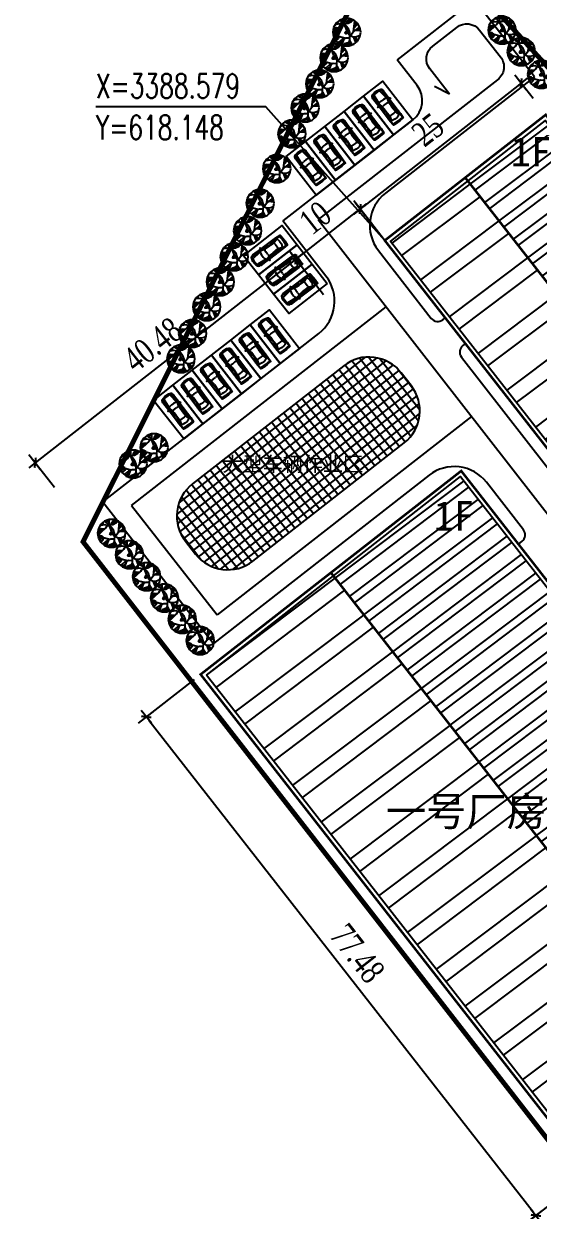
# Model space of a CAD drawing. Extents: x -17471 to 313636, y -71590 to 757901.
# Drawn here: x 89028 to 95326, y 11972 to 26502 of the extents above; entities that cross this region are included whole.
import ezdxf

# ---------------------------------------------------------------- set-up
doc = ezdxf.new("R2010")
doc.units = 0
doc.header["$LTSCALE"] = 1000
doc.header["$MEASUREMENT"] = 0
for name, color, linetype in [('A绿-1', 94, 'Continuous'), ('DIM_COOR', 3, 'Continuous'), ('DMTZ', 3, 'Continuous'), ('JZD', 1, 'Continuous'), ('PUB_TAB', 7, 'Continuous'), ('PUB_TEXT', 7, 'Continuous'), ('PUB_TITLE', 4, 'Continuous'), ('乔木', 93, 'Continuous'), ('平面配景', 7, 'Continuous'), ('建筑-1', 144, 'Continuous')]:
    doc.layers.add(name, color=color, linetype=linetype)
doc.styles.add('_TCH_DIM', font='SIMPLEX', dxfattribs={"bigfont": 'GBCBIG'})
doc.styles.add('坐标标注', font='times.ttf', dxfattribs={"width": 0.75})
doc.styles.add('宋体', font='')
doc.styles.get('宋体').set_extended_font_data('SimSun')
doc.dimstyles.new('FAST', dxfattribs={"dimtxt": 3, "dimasz": 1, "dimexe": 1.25, "dimexo": 1, "dimgap": 1, "dimtad": 1, "dimtoh": 1, "dimdec": 1, "dimdsep": 46, "dimtxsty": '坐标标注', "dimblk": '尺寸起止点', "dimcen": 2.5, "dimadec": 0, "dimazin": 0, "dimtfac": 1, "dimtdec": 1, "dimtmove": 2, "dimatfit": 3, "dimfxl": 0, "dimarcsym": 0})
pattern_1 = [(37.00000000000002, (-618007.0939520979, -3388410.139042308), (-1.719686428656977, 2.28210096996014), []), (37.00000000000002, (-618005.7600223889, -3388410.326513903), (-1.719686428656977, 2.28210096996014), [])]
pattern_2 = [(37.00000000000002, (-618007.0939520979, -3388410.139042308), (-3.439372857313954, 4.564201939920281), []), (37.00000000000002, (-618004.4260926798, -3388410.513985497), (-3.439372857313954, 4.564201939920281), [])]

# ---------------------------------------------------------------- blocks, each defined once
blk = doc.blocks.new('dffgh')
at = {"layer": '平面配景', "color": 251}
for p, q in [((733439.0357518016, 251065.4803117528), (732998.3422870766, 250700.2748414093)), ((733128.9981900459, 250698.9735357795), (733489.6538135385, 251017.9056934925)), ((733235.6948892018, 250693.0281308909), (734092.2610239204, 251213.7230368417)), ((733439.0357518016, 251065.4803117528), (733834.7846744389, 251339.2528148047)), ((733912.8209194725, 251312.6235904152), (733489.6538135385, 251017.9056934925)), ((733993.0342270031, 251445.8686683559), (733907.6494356194, 251394.9159162141)), ((733985.6856806524, 251368.2866918243), (733907.6494356194, 251394.9159162141)), ((734064.1843151209, 251428.2536412819), (733985.6856806524, 251368.2866918243)), ((733985.6856806524, 251368.2866918243), (734165.2449723273, 251246.1326394072)), ((734252.7578040541, 251312.9857457392), (734165.2449723273, 251246.1326394072)), ((734322.1441971798, 251078.1186417408), (734165.2449723273, 251246.1326394072)), ((734516.6781288958, 250823.4675691806), (734322.1441971798, 251078.1186417408)), ((732875.2728315268, 250634.8085838306), (731565.5850880456, 249634.3073744773)), ((732003.040275903, 249703.2182614644), (731756.7611882666, 249780.3512848845)), ((732021.0686704207, 249716.9905752144), (731781.5502307308, 249799.2882162925)), ((731795.7246656432, 249522.2434014329), (732082.0500023332, 249769.5234352427)), ((732123.6538667772, 249715.0626601488), (731812.0383871627, 249462.7375866134)), ((731935.6948058081, 249643.4445710894), (732003.040275903, 249703.2182614644)), ((732003.040275903, 249703.2182614644), (732021.0686704207, 249716.9905752144)), ((732082.0500025104, 249769.5234353779), (732354.7294696072, 249977.8296808584)), ((732396.3333338748, 249923.3689056299), (732123.6538667772, 249715.0626601488)), ((732309.2828915813, 249943.1119731434), (732238.6451500914, 250148.473754514)), ((732327.2847564758, 250216.1876304554), (732301.706755116, 250254.3415502248)), ((732327.2847564758, 250216.1876304554), (732354.7294694309, 249977.8296807236)), ((732768.0934192098, 250322.752271948), (732354.7294694309, 249977.8296807236)), ((732396.3333338748, 249923.3689056299), (732616.6800662366, 250105.9716408012)), ((732820.8395212542, 250291.0780079184), (732616.6800662366, 250105.9716408012)), ((732705.9643944612, 250271.7217781601), (732875.2728315375, 250634.8085838388)), ((732998.3422870766, 250700.2748414093), (732768.0934192098, 250322.752271948)), ((732768.0934192098, 250322.752271948), (732820.8395212542, 250291.0780079184)), ((732819.8170412087, 250769.6887227158), (732871.9384043897, 250680.4384293222)), ((733128.9981900459, 250698.9735357795), (732820.8395212542, 250291.0780079184)), ((732820.8395212542, 250291.0780079184), (732906.8378053356, 250197.968143447)), ((732836.5341386339, 250632.5750174267), (732820.8498569878, 250650.9271515145)), ((732872.7323590217, 250633.4626361692), (732836.5341386339, 250632.5750174267)), ((732882.4549678483, 250688.472279002), (732871.9384043796, 250680.4384293145)), ((732871.9384043897, 250680.4384293222), (732876.1336011725, 250633.6818091478)), ((732875.2728315375, 250634.8085838388), (732871.9384043897, 250680.4384293222)), ((732875.6484230896, 250635.0955070417), (732998.3422870766, 250700.2748414093)), ((732897.5423196631, 250650.0364317264), (732875.6484230896, 250635.0955070417)), ((732882.4549678582, 250688.4722790096), (732877.8365032265, 250694.4605882154)), ((732882.4549678582, 250688.4722790096), (732897.5423196631, 250650.0364317264)), ((733012.8320452524, 250077.9043555917), (732906.8378053356, 250197.968143447)), ((732998.3422870766, 250700.2748414093), (733047.6315783323, 250824.1710316635)), ((732998.3422870766, 250700.2748414093), (733128.9981900459, 250698.9735357795)), ((733012.8320452524, 250077.9043555917), (733207.3659769683, 249823.2532830312)), ((733128.9981900459, 250698.9735357795), (733310.398598894, 250593.0954290582)), ((733295.6187455994, 249689.041589833), (733207.3659769683, 249823.2532830312)), ((733362.8374520235, 249581.5855652461), (733295.6187455994, 249689.041589833)), ((733310.398598894, 250593.0954290582), (733476.6876125584, 250432.2545114703)), ((733362.8374520235, 249581.5855652461), (733837.4115786235, 249771.6379926893)), ((733671.2215442742, 250177.6034389099), (733476.6876125584, 250432.2545114703)), ((733782.9611144798, 249974.4961421153), (733671.2215442742, 250177.6034389099)), ((733837.4115786235, 249771.6379926893), (733782.9611144798, 249974.4961421153)), ((734272.5476569445, 249974.3868517895), (733804.3095646803, 249645.2381705322)), ((733837.4115786235, 249771.6379926893), (733804.3095646803, 249645.2381705322)), ((733936.8065848562, 249660.2128105563), (733804.3095646803, 249645.2381705322)), ((733837.4115786235, 249771.6379926893), (734239.9579897282, 250035.7337838019)), ((734584.9748569645, 250573.9758381011), (733863.0388710499, 249878.5354933956)), ((734239.9579897282, 250035.7337838019), (734635.2935450205, 250366.8840612329)), ((734640.7519520427, 250284.2161439277), (734272.5476569445, 249974.3868517895)), ((734637.807487913, 250627.5333524644), (734516.6781288958, 250823.4675691806)), ((734637.807487913, 250627.5333524644), (734725.32031964, 250694.3864587965)), ((734637.807487913, 250627.5333524644), (734708.1583062, 250422.5471626417)), ((734640.7519520427, 250284.2161439277), (734713.6167132233, 250339.8792453373)), ((734708.1583062, 250422.5471626417), (734786.6569406687, 250482.5141120992)), ((734708.1583062, 250422.5471626417), (734713.6167132233, 250339.8792453373)), ((734713.6167132233, 250339.8792453373), (734784.9422676365, 250409.2359835714)), ((730874.4966314917, 249106.3686806979), (730792.6176730532, 249043.8194224138)), ((730925.49028478, 249059.0809856398), (730825.2073402695, 248982.4724904015)), ((730874.4966315683, 249106.3686806211), (730916.1004960448, 249051.9079054848)), ((730911.7179710221, 249077.1093801919), (730881.382788388, 249097.354483435)), ((731368.0248667554, 249440.5624016033), (730911.7179710221, 249077.1093801919)), ((730925.4902847911, 249059.0809856483), (730911.7179710221, 249077.1093801919)), ((731175.8137621274, 248674.5629689845), (730916.1004960109, 249051.9079055266)), ((730925.4902847911, 249059.0809856483), (731184.8279593572, 248681.4491259048)), ((731045.9571290227, 248863.2354373212), (731054.9713262813, 248870.1215941961)), ((731084.9206063985, 248605.1275538689), (731175.8137620976, 248674.5629690293)), ((731175.8137620976, 248674.5629690293), (731370.3476938136, 248419.9118964688)), ((731379.3618910732, 248426.7980533445), (731184.8279593572, 248681.4491259048)), ((731812.0383871627, 249462.7375866134), (731341.809009698, 249305.1483821752)), ((731341.809009698, 249305.1483821752), (731368.0248667554, 249440.5624016033)), ((731341.809009698, 249305.1483821752), (731364.458765521, 249106.5463135843)), ((731475.9114125245, 248903.8146083384), (731364.458765521, 249106.5463135843)), ((731565.585088057, 249634.3073744858), (731368.0248667554, 249440.5624016033)), ((731795.7246656432, 249522.2434014329), (731368.0248667554, 249440.5624016033)), ((731666.4046722718, 248069.7359957554), (731370.3298189564, 248419.8967824384)), ((731527.5338418675, 248251.5223072536), (731379.3618910732, 248426.7980533445)), ((731474.2785650144, 249622.2497337057), (731565.585088057, 249634.3073744858)), ((731670.4453442404, 248649.1635357779), (731475.9114125245, 248903.8146083384)), ((731565.585088057, 249634.3073744858), (731916.5605547458, 249626.4483519652)), ((731837.0212811067, 248487.9470266416), (731670.4453442404, 248649.1635357779)), ((731689.5667747505, 248058.8806814149), (732159.9329073888, 248403.9297168188)), ((731795.7246656432, 249522.2434014329), (731812.0383871627, 249462.7375866134)), ((731851.8011344331, 249392.0008658236), (731812.0383871627, 249462.7375866134)), ((731837.0212811067, 248487.9470266416), (732022.6777707367, 248413.8696281717)), ((731939.7669798315, 249258.1647642178), (731851.8011344331, 249392.0008658236)), ((732134.3009115478, 249003.5136916578), (731939.7669798315, 249258.1647642178)), ((732298.3732164854, 248826.1099051702), (732022.6777707367, 248413.8696281717)), ((732159.9329073888, 248403.9297168188), (732022.6777707367, 248413.8696281717)), ((732240.5820746974, 248883.07431221), (732134.3009115478, 249003.5136916578)), ((732351.4949101168, 248794.7225643026), (732159.9329073888, 248403.9297168188)), ((732159.9329073888, 248403.9297168188), (732399.0969931993, 248543.2139145223)), ((732298.3732164854, 248826.1099051702), (732240.5820746974, 248883.07431221)), ((732298.3732164854, 248826.1099051702), (732623.7610098368, 249060.406584205)), ((732351.4949101168, 248794.7225643026), (732298.3732164854, 248826.1099051702)), ((732351.4949101168, 248794.7225643026), (732665.3648743132, 249005.9458090686)), ((732363.4535715387, 248458.2915125987), (732399.0969931993, 248543.2139145223)), ((733708.7847368573, 249543.7151240109), (732399.0969933759, 248543.2139146573)), ((732484.4702421349, 248883.8151843405), (732399.0969931993, 248543.2139145223)), ((732498.9409759789, 248893.6801597582), (732580.6166838338, 248947.1524663215)), ((732598.6450783517, 248960.9247800716), (732580.6166838338, 248947.1524663215)), ((732580.6166838338, 248947.1524663215), (732590.2730934091, 248689.2578249212)), ((732598.6450783517, 248960.9247800716), (732615.0621358734, 248708.1947563291)), ((732896.4404769343, 249268.7128296859), (732623.7610098368, 249060.406584205)), ((732665.3648743024, 249005.9458090604), (732938.0443413993, 249214.2520545409)), ((732892.5977635614, 249179.5343469696), (733072.1570552338, 249057.3802945506)), ((733130.5595230657, 249433.2871703141), (732896.4404769343, 249268.7128296859)), ((733172.4503107427, 249378.4508036283), (732938.0443414109, 249214.2520545496)), ((732938.0443414109, 249214.2520545496), (733160.7966616185, 249125.0941704923)), ((733362.8374520235, 249581.5855652461), (733130.5595230657, 249433.2871703141)), ((733160.7966616185, 249125.0941704923), (733190.8817616401, 249090.3833291176)), ((733379.5267650974, 249522.3666736312), (733172.4503107427, 249378.4508036283)), ((733313.9546619393, 249475.8432784366), (733708.7847366802, 249543.7151238755)), ((733379.5267650974, 249522.3666736312), (733313.9546619393, 249475.8432784366)), ((733379.5267650974, 249522.3666736312), (733362.8374520235, 249581.5855652461)), ((733379.5267650974, 249522.3666736312), (733804.3095646803, 249645.2381705322)), ((733707.1937021178, 249541.9049163098), (733696.4429784468, 249506.92713466)), ((733696.4429784468, 249506.92713466), (733710.0248635095, 249486.9689304056)), ((733707.9239670776, 249544.8418985237), (733751.9318684225, 249528.4991378821)), ((733708.7847366802, 249543.7151238755), (733751.9318684225, 249528.4991378821)), ((733804.3095646803, 249645.2381705322), (733709.1603282322, 249544.0020470782)), ((733709.1603282322, 249544.0020470782), (733729.3326855685, 249561.1965211025)), ((733762.4484318909, 249536.5329875695), (733729.3326855685, 249561.1965211025)), ((733751.9318684121, 249528.499137874), (733762.4484318804, 249536.5329875614)), ((733824.3351754051, 249454.7426975011), (733751.9318684225, 249528.4991378821)), ((733762.4484318909, 249536.5329875695), (733767.0115097505, 249530.5023671081)), ((731518.5196446085, 248244.6361503784), (731527.5338418675, 248251.5223072536)), ((731675.794460981, 248076.909075958), (731527.5338418675, 248251.5223072536)), ((731675.7944609697, 248076.9090759493), (731575.5115164592, 248000.3005807109)), ((731708.008536823, 248015.2752208787), (731626.1295783836, 247952.725962594)), ((731666.4046722669, 248069.7359957517), (731708.008536711, 248015.275220658)), ((731675.794460981, 248076.909075958), (731689.5667747505, 248058.8806814149)), ((731701.1223797608, 248024.2894180147), (731689.5667747505, 248058.8806814149))]:
    blk.add_line(p, q, dxfattribs=at)
blk.add_lwpolyline([(731279.7414613311, 248350.1008897384), (731084.9206063969, 248605.1275538714), (730825.2073402873, 248982.4724903987), (730792.6176730661, 249043.8194224241), (731219.6274924362, 249427.7158019761), (732820.8498569878, 250650.9271515145), (732786.0984093371, 250691.5897232167), (732756.6121343956, 250776.1246716112), (732819.8170412087, 250769.6887227158), (732877.8365032265, 250694.4605882154), (733738.720034886, 251352.1097254428), (733993.0342270179, 251445.8686683613), (734064.1843151618, 251428.2536412516), (734252.7578040638, 251312.9857457346), (734428.0610149673, 251159.0309850415), (734622.5949467127, 250904.3799124426), (734725.3203196351, 250694.3864588066), (734786.6569406816, 250482.5141120726), (734784.9400047902, 250409.1392786986), (734627.8950413995, 250188.1515043275), (733767.0115097505, 249530.5023671081), (733824.3351754051, 249454.7426975011), (733813.9241379655, 249392.0698007473), (733740.1180597991, 249442.7478112135), (733710.0248635095, 249486.9689304056), (732108.8024989604, 248263.7575808689), (731626.1295782041, 247952.7259624572), (731575.5115164947, 248000.3005806905)], close=True, dxfattribs=at)
blk = doc.blocks.new('吊瓜')
at = {"layer": 'A绿-1', "color": 124, "linetype": 'Continuous'}
for p, q in [((-627.2951308949414, 1034.979047229041), (-931.5152440293605, 779.708082606543)), ((-254.1139243825019, 1170.805884577974), (-627.2951308949414, 1034.979047229041)), ((-585.4970860703761, 1047.472703864325), (-503.069172118514, 938.0260639450426)), ((-457.2539867146552, 1003.29091637348), (-490.4236103280127, 1080.008593871338)), ((-449.6947712644032, 908.8043505928363), (-457.2539867146552, 1003.29091637348)), ((-439.967987607306, 1086.881999232515), (-456.4434305890027, 1104.588136126746)), ((-401.613319228476, 1019.956750704987), (-439.967987607306, 1086.881999232515)), ((-388.4615030034474, 943.9495189926456), (-401.613319228476, 1019.956750704987)), ((-266.1781295998517, 1169.802060630071), (-257.2251802666724, 670.6284641525635)), ((143.0172160880029, 1170.805873992191), (-254.1139243825019, 1170.805884577974)), ((-96.3956367715291, 737.600082709534), (372.4597830549901, 1096.34761526798)), ((71.56567533178895, 1033.601135661353), (-48.9163528187928, 862.1948649666156)), ((243.4061447398126, 1153.46306383823), (71.56567533178895, 1033.601135661353)), ((290.8836758868274, 1137.124067332494), (81.07388198537228, 890.0546441337938)), ((516.198415447885, 1034.979016616089), (143.0172160880029, 1170.805873992191)), ((338.2230952994287, 927.5679842254976), (474.4003174082463, 1063.811700370061)), ((820.4185149923869, 779.7080356857623), (516.198415447885, 1034.979016616089)), ((-1130.080829642611, 435.7824350616793), (-1199.041948340731, 44.68461249087704)), ((-1199.041948340731, 44.68461249087704), (-1130.080871556609, -346.4132175185805)), ((-1197.021894763297, 36.44401381228818), (-1044.515384457904, 76.16441567157017)), ((-1111.057469771666, 261.9525969765018), (-1176.657467578261, 232.2278159401249)), ((-1176.657467578261, 126.2374556801151), (-1056.419139359801, 187.1462312958101)), ((-1169.790393231684, -118.4212575652709), (-526.161170409483, 497.011612918126)), ((-907.6922711117804, 395.5397837898563), (-1163.041716740889, 329.977638461336)), ((-931.5152440293605, 779.708082606543), (-1130.080829642611, 435.7824350616793)), ((-983.7318413956818, 281.6776828071961), (-1111.057469771666, 261.9525969765018)), ((-1056.419139359801, 187.1462312958101), (-972.7763985856, 273.004268004639)), ((-1044.515384457904, 76.16441567157017), (-914.7913190586987, 165.6496821663241)), ((-857.3385112508113, 256.6652714989032), (-983.7318413956818, 281.6776828071961)), ((-642.6527019722998, 737.6348884842228), (-935.0347362740577, 687.2852811119446)), ((-914.7913190586987, 165.6496821663241), (-823.4963349564496, 294.1065696022342)), ((-755.3979767544806, 843.5904426834459), (-911.6831166012707, 786.6170722267489)), ((-633.0930149300984, 370.7540908119554), (-907.6922711117804, 395.5397837898563)), ((-823.4963349564496, 294.1065696022342), (-789.3781549199048, 395.1915463707337)), ((-781.7343390210444, 901.1004832527469), (-789.3781430467061, 908.8043394348497)), ((-753.4181600316224, 857.0180728218402), (-781.7343390210444, 901.1004832527469)), ((-741.886727498335, 805.9094537994752), (-753.4181600316224, 857.0180728218402)), ((-748.5309024079615, 753.9390792152772), (-741.886727498335, 805.9094537994752)), ((-350.6828814252076, 684.9474997780198), (-642.6527019722998, 737.6348884842228)), ((-526.161170409483, 497.011612918126), (-388.4830914242921, 705.0641678116153)), ((-503.069172118514, 938.0260639450426), (-388.1793145879201, 863.3718700668687)), ((-402.0988422616065, 868.0278982422242), (-388.4615030034474, 943.9495189926456)), ((-388.1793145879201, 863.3718700668687), (-286.5425570710358, 835.4919836304034)), ((-94.3411429150874, 535.5779911300997), (-350.6828814252076, 684.9474997780198)), ((-259.4294531091145, 721.4031643173585), (57.57303078337281, 771.7944404861773)), ((-257.2251802666724, 670.6284641525635), (-89.52856242495182, 223.9872784874315)), ((95.45391762418149, 307.5425290367493), (-94.3411429150874, 535.5779911300997)), ((-48.9163528187928, 862.1948649666156), (-89.52856242495182, 745.8406198761295)), ((-82.77988593415648, 223.9872784874315), (19.6583918825927, -5.068712208521902)), ((57.57303078337281, 771.7944404861773), (338.2230952994287, 927.5679842254976)), ((81.07388198537228, 890.0546441337938), (59.88950321833545, 851.8309801361393)), ((195.8102158800903, 28.34555475925299), (95.45391762418149, 307.5425290367493)), ((204.664387680692, -28.92241551663028), (195.8102464930125, 28.34537623141659)), ((519.7076476351795, 121.4883115074481), (267.4083719031041, -231.8127059676772)), ((501.5134213702258, 101.6579217216859), (603.4539557234821, 965.9197994491915)), ((997.4819448725757, 484.8429101250003), (519.7076476351795, 121.4883115074481)), ((535.4935993925756, 411.5305431625675), (848.0638792292302, 737.600082709534)), ((1092.555405022329, 150.6749115249986), (596.5868813769048, 191.4513635895128)), ((610.2026322142192, 615.4128040573487), (673.6787625090656, 656.1258867523502)), ((671.4143120543304, 917.0448880455369), (611.9848144785938, 681.4599654457415)), ((611.9848144785938, 681.4599654457415), (623.8183830515918, 493.083447577701)), ((673.6787625090656, 656.1258867523502), (719.4021196619578, 716.0937849304537)), ((719.4021196619578, 716.0937849304537), (741.8577924028941, 788.0834852478365)), ((738.3372950808116, 863.4119678757052), (732.5076013342914, 884.3668727180848)), ((741.8577924028941, 788.0834852478365), (738.3372950808116, 863.4119678757052)), ((990.7332683817804, 476.7444510719652), (800.4679503695079, 175.1123670837769)), ((1018.984082152063, 435.7823775551151), (820.4185149923869, 779.7080356857623)), ((856.4356622473424, 285.0067327759098), (1043.57756331125, 292.2308577797303)), ((1018.984040238065, -346.4133900382658), (1087.945179821676, 44.68442881320516)), ((1087.945179821676, 44.68455126498884), (1018.984082152063, 435.7823775551151)), ((1043.57756331125, 292.2308577797303), (1065.442301203424, 297.4417235634173)), ((-1053.320524190276, -142.3990039565688), (-1183.406144068998, -150.9571724631896)), ((-941.4410763486085, -263.2532187202087), (-1142.677289269763, -256.9475327231994)), ((-1130.080871556609, -346.4132175185805), (-931.5153228505078, -690.3388862350112)), ((-1051.691554711622, -372.8676653602233), (-1088.332683919245, -379.2768892028471)), ((-881.9110213978711, -183.9017450072934), (-1053.320524190276, -142.3990039565688)), ((-880.2401314957679, -379.5611447074552), (-1051.691554711622, -372.8676653602233)), ((-1000.007900260287, -566.8201538779904), (-917.6660068257625, -437.7607378699904)), ((-205.0848476155224, -452.7313345649382), (-941.4410763486085, -263.2532187202087)), ((-938.7962204201758, -672.8105141380001), (-741.0925540192547, -475.4811665275265)), ((-931.5153228505078, -690.3388862350112), (-627.2952370389394, -945.6098834731747)), ((-917.6660068257625, -437.7607378699904), (-898.0673657639563, -379.2768892028471)), ((-735.0335494263709, -281.527066395538), (-881.9110213978711, -183.9017450072934)), ((-721.4177985890565, -444.4907971122375), (-880.2401314957679, -379.5611447074552)), ((-741.0925540192547, -475.4811665275265), (-653.4574422582082, -314.0629812934567)), ((-671.697547744101, -745.9370490768124), (-735.0335494263709, -827.6757855155593)), ((-422.1888585789857, -543.7132837035824), (-671.697547744101, -745.9370490768124)), ((-627.2952370389394, -945.6098834731747), (-254.1140449746308, -1081.43676087643)), ((-569.0373038991384, -843.2223613479291), (-619.4772640927258, -917.327148983728)), ((-483.946488402682, -778.1593449332868), (-569.0373038991384, -843.2223613479291)), ((-520.2044496758754, -821.6313315131774), (-524.403793500227, -811.3368133285185)), ((-503.9577124341304, -905.9712673881222), (-520.2044496758754, -821.6313315131774)), ((-517.5367297394696, -990.781594345819), (-503.9577124341304, -905.9712673881222)), ((-381.7344149334967, -746.122881100433), (-483.946488402682, -778.1593449332868)), ((-470.059198592513, -1015.219050190703), (-273.045203946429, -485.2672494628569)), ((-118.5627836449567, -439.0220990874877), (-422.1888585789857, -543.7132837035824)), ((-247.0517305596295, -916.7947972991606), (-415.7145930989209, -1031.558046696438)), ((127.8498594061675, -786.8993331649472), (-247.0517305596295, -916.7947972991606)), ((-245.8137022717419, -1064.093961308252), (-50.75755469636351, -969.5315921523725)), ((-190.6029772980983, -1026.609368202939), (-141.5661611779506, -960.1017597892424)), ((-141.5661611779506, -960.1017597892424), (-118.2335683091223, -880.833472035185)), ((202.5588923708856, -444.4907971122375), (-118.5627836449567, -439.0220990874877)), ((-118.2335683091223, -880.833472035185), (-116.76006381349, -852.1132665374389)), ((-50.75755469636351, -969.5315921523725), (100.1930337683734, -813.9589008071562)), ((19.6583918825927, -5.068712208521902), (194.2606472269836, -185.2749828078886)), ((66.75657756491273, -1080.432957813995), (270.5192485587177, -770.7024150588622)), ((100.1930337683734, -813.9589008071562), (188.8311947123584, -616.1402493217101)), ((143.0170954958739, -1081.436792633787), (516.1983093039453, -945.609975312007)), ((182.1944648997014, -615.6950652816449), (204.664387680692, -28.92241551663028)), ((188.8311947123584, -616.1402493217101), (188.9431413904967, -615.6950652816449)), ((392.8242103830999, -998.8800536849667), (188.9431413904967, -648.3730582931166)), ((194.2606472269836, -185.2749828078886), (419.9672719733062, -294.8959986426999)), ((241.3795527235925, -931.890990326654), (209.4259665743884, -901.1302308776503)), ((304.4994267241418, -1031.558046696438), (241.3795527235925, -931.890990326654)), ((419.9672719733062, -294.8959986426999), (669.5547172324004, -320.7098477103864)), ((460.7845665709319, -305.9645222404142), (620.9359566466155, -723.1956199386259)), ((583.5436262385192, -444.1547259071012), (515.1291720644658, -436.3923380592023)), ((516.1983093039453, -945.609975312007), (820.4184361712396, -690.3390269973388)), ((744.4838994757592, -504.2134813048979), (583.5436262385192, -444.1547259071012)), ((617.0697065607965, -444.4907971122375), (631.5224645392009, -580.968171284454)), ((620.9359566466155, -723.1956199386259), (684.911665035921, -819.5773261764189)), ((719.7426687971893, -590.1372454383527), (630.5670595423289, -542.3826980331069)), ((631.5224645392009, -580.968171284454), (691.7816248671588, -704.2718185165068)), ((669.5547172324004, -320.7098477103864), (912.9190543429431, -259.6029986121794)), ((691.7816248671588, -704.2718185165068), (752.8720213667693, -770.7024150588622)), ((827.5810540453967, -697.2479696967712), (719.7426687971893, -590.1372454383527)), ((875.1769830481353, -615.6950652816449), (744.4838994757592, -504.2134813048979)), ((820.4184361712396, -690.3390269973388), (1018.984040238065, -346.4133900382658)), ((912.9190543429431, -259.6029986121794), (1065.442301203424, -167.2961689689328)), ((-259.4294531091145, -1072.334498760953), (-190.6029772980983, -1026.609368202939)), ((-254.1140449746308, -1081.43676087643), (143.0170954958739, -1081.436792633787))]:
    blk.add_line(p, q, dxfattribs=at)
at = {"layer": 'A绿-1', "color": 124}
for centre, radius in [((-140.7320192082698, -11.97500989223772), 49.61832947383164), ((-135.3481085999665, -33.49339463497745), 43.37211609927554), ((-97.66429989175231, 63.33933756564511), 56.2016898583307), ((-92.28038928350725, 31.06176016543759), 52.98916507313913), ((-65.36351044017647, 25.68216383670369), 46.28802320488671), ((-81.51345956164005, -44.25258729244524), 32.72336929275366)]:
    blk.add_circle(centre, radius, dxfattribs=at)
blk = doc.blocks.new('尺寸起止点')
for p, q in [((-2, 0), (2, 0)), ((0, -2), (0, 2))]:
    blk.add_line(p, q)
blk.add_lwpolyline([(-0.88388347648322, -0.8838834764831631, 0.5, 0.5, 0), (0.8838834764831063, 0.88388347648322, 0, 0, 0)], format="xyseb")
blk = doc.blocks.new('*D1519')
at = {"color": 0, "linetype": 'Continuous', "lineweight": -2, "transparency": 16777216}
for p, q in [((618165.8286196499, 3388596.076598301), (618163.5988161438, 3388598.930859864)), ((618163.974334161, 3388597.638000158), (618145.0614652147, 3388582.862906648)), ((618146.1277144975, 3388580.685875895), (618143.8979109917, 3388583.540137458))]:
    blk.add_line(p, q, dxfattribs=at)
at = {"layer": 'Defpoints', "color": 0, "linetype": 'Continuous', "transparency": 16777216}
for p in [(618166.4442485461, 3388595.288562095, -134.821), (618144.6674471118, 3388582.5550922), (618146.7433433938, 3388579.89783969, -134.821)]:
    blk.add_point(p, dxfattribs=at)
at = {"color": 0, "linetype": 'Continuous', "lineweight": -2, "transparency": 16777216, "xscale": 0.5, "yscale": 0.5, "zscale": 0.5}
for p, rotation in [((618164.3683522639, 3388597.945814606), 37.99763123302026), ((618144.6674471118, 3388582.5550922), 217.9976312330202)]:
    blk.add_blockref('尺寸起止点', p, dxfattribs=dict(at, rotation=rotation))
at = {"color": 0, "linetype": 'Continuous', "transparency": 16777216, "insert": (618152.9628486149, 3388592.240997634), "char_height": 3, "attachment_point": 5, "rotation": 37.99763123302026, "style": '坐标标注'}
blk.add_mtext('25', dxfattribs=at)
blk = doc.blocks.new('*D1520')
at = {"color": 0, "linetype": 'Continuous', "lineweight": -2, "transparency": 16777216}
for p, q in [((618148.0633678976, 3388578.208141381), (618143.89791099, 3388583.540137455)), ((618137.181103152, 3388576.706617683), (618144.2734290073, 3388582.24727775)), ((618140.1830058363, 3388572.051852418), (618136.0175489287, 3388577.383848493))]:
    blk.add_line(p, q, dxfattribs=at)
at = {"layer": 'Defpoints', "color": 0, "linetype": 'Continuous', "transparency": 16777216}
for p in [(618144.6674471104, 3388582.555092198), (618148.6789967937, 3388577.420105175, -134.821), (618140.7986347324, 3388571.263816212, -134.821)]:
    blk.add_point(p, dxfattribs=at)
at = {"color": 0, "linetype": 'Continuous', "lineweight": -2, "transparency": 16777216, "xscale": 0.5, "yscale": 0.5, "zscale": 0.5}
for p, rotation in [((618144.6674471104, 3388582.555092198), 37.99763123256699), ((618136.7870850491, 3388576.398803235), 217.997631232567)]:
    blk.add_blockref('尺寸起止点', p, dxfattribs=dict(at, rotation=rotation))
at = {"color": 0, "linetype": 'Continuous', "transparency": 16777216, "insert": (618139.1722150072, 3388581.467491948), "char_height": 3, "attachment_point": 5, "rotation": 37.997631232566995, "style": '坐标标注'}
blk.add_mtext('10', dxfattribs=at)
blk = doc.blocks.new('*D1521')
at = {"color": 0, "linetype": 'Continuous', "lineweight": -2, "transparency": 16777216}
for p, q in [((618139.167432233, 3388573.351838131), (618136.0175489283, 3388577.383848493)), ((618136.3930669455, 3388576.090988788), (618105.2813975287, 3388551.785959963)), ((618107.2677266102, 3388548.43118041), (618104.1178433055, 3388552.463190773))]:
    blk.add_line(p, q, dxfattribs=at)
at = {"layer": 'Defpoints', "color": 0, "linetype": 'Continuous', "transparency": 16777216}
for p in [(618139.7830611293, 3388572.563801925, -134.821), (618104.8873794258, 3388551.478145515), (618107.8833555065, 3388547.643144204, -134.821)]:
    blk.add_point(p, dxfattribs=at)
at = {"color": 0, "linetype": 'Continuous', "lineweight": -2, "transparency": 16777216, "xscale": 0.5, "yscale": 0.5, "zscale": 0.5}
for p, rotation in [((618136.7870850486, 3388576.398803236), 37.99763123406942), ((618104.8873794258, 3388551.478145515), 217.9976312340694)]:
    blk.add_blockref('尺寸起止点', p, dxfattribs=dict(at, rotation=rotation))
at = {"color": 0, "linetype": 'Continuous', "transparency": 16777216, "insert": (618119.2795180259, 3388565.932427559), "char_height": 3, "attachment_point": 5, "rotation": 37.99763123406944, "style": '坐标标注'}
blk.add_mtext('40.48', dxfattribs=at)
blk = doc.blocks.new('*D1522')
at = {"color": 0, "linetype": 'Continuous', "lineweight": -2, "transparency": 16777216}
for p, q in [((618124.3486045203, 3388524.942435305), (618117.5027766586, 3388519.594344167)), ((618118.7956363645, 3388519.969862184), (618165.8789343506, 3388459.700853143)), ((618172.0475314027, 3388463.885390057), (618165.201703541, 3388458.537298919))]:
    blk.add_line(p, q, dxfattribs=at)
at = {"layer": 'Defpoints', "color": 0, "linetype": 'Continuous', "transparency": 16777216}
for p in [(618125.1366407264, 3388525.558064201, -134.821), (618172.8355676087, 3388464.501018954, -134.821), (618166.1867487987, 3388459.30683504)]:
    blk.add_point(p, dxfattribs=at)
at = {"color": 0, "linetype": 'Continuous', "lineweight": -2, "transparency": 16777216, "xscale": 0.5, "yscale": 0.5, "zscale": 0.5}
for p, rotation in [((618118.4878219164, 3388520.363880287), 127.997631234255), ((618166.1867487987, 3388459.30683504), 307.997631234255)]:
    blk.add_blockref('尺寸起止点', p, dxfattribs=dict(at, rotation=rotation))
at = {"color": 0, "linetype": 'Continuous', "transparency": 16777216, "insert": (618144.3312385406, 3388491.393071875), "char_height": 3, "attachment_point": 5, "rotation": 307.99763123425504, "style": '坐标标注'}
blk.add_mtext('77.48', dxfattribs=at)
blk = doc.blocks.new('A$C43DF018A')
at = {"linetype": 'Continuous'}
h = blk.add_hatch(dxfattribs=at)
h.set_pattern_fill('ANSI32', color=155, scale=0.6, angle=351.9999999999999)
h.set_pattern_definition(pattern_1)
h.paths.add_polyline_path([(210.7549190484534, 99.04455607751598), (220.2113535215613, 106.4321028324775), (160.1998487155652, 183.2498722020537), (150.7434142424671, 175.8623254471962)])
h = blk.add_hatch(dxfattribs=at)
h.set_pattern_fill('ANSI32', color=153, scale=1.2, angle=351.9999999999999)
h.set_pattern_definition(pattern_2)
h.paths.add_polyline_path([(201.298484574887, 91.65700932219625), (210.7549190484534, 99.04455607751598), (150.7434142424671, 175.8623254471962), (141.2869797692401, 168.474778692238)])
h = blk.add_hatch(dxfattribs=at)
h.set_pattern_fill('ANSI37', color=47, scale=0.6, angle=353)
h.set_pattern_definition([(38.00000000000001, (-618007.0939520979, -3388410.139042308), (-0.5864175552476896, 0.7505802428104025), []), (127.9999999999999, (-618007.0939520979, -3388410.139042308), (-0.7505802428104025, -0.5864175552476896), [])])
edge = h.paths.add_edge_path()
edge.add_line((135.575955886161, 153.2269116067328), (117.0494895910379, 138.7536832084879))
edge.add_arc((120.1276340722395, 134.8135021780215), 5.000000000000002, 127.9976312329046, 217.9976312352845)
edge.add_line((116.1874530419009, 131.7353576966561), (117.4187108343467, 130.1592852836475))
edge.add_arc((121.3588918643102, 133.237429765493), 4.999999999999999, 217.9976312422671, 307.9976312341346)
edge.add_line((124.4370363455964, 129.2972487350926), (142.9609287190251, 143.7684663385153))
edge.add_arc((139.8827842377412, 147.7086473689175), 5.000000000000003, 307.9976312341012, 397.9040602166706)
edge.add_line((143.8279869980179, 150.7803529505618), (142.5993031278485, 152.3584361579269))
edge.add_arc((138.6541003674917, 149.2867305763017), 5.000000000051502, 37.90406021593325, 127.99763123432)
h = blk.add_hatch(dxfattribs=at)
h.set_pattern_fill('ANSI32', color=155, scale=0.6, angle=351.9999999999999)
h.set_pattern_definition(pattern_1)
h.paths.add_polyline_path([(149.8561905960087, 139.6378470631316), (134.3003558877778, 127.4853326508613), (181.3836538740539, 67.21632360913742), (196.9394885818474, 79.36883802106604)])
h = blk.add_hatch(dxfattribs=at)
h.set_pattern_fill('ANSI32', color=153, scale=1.2, angle=351.9999999999999)
h.set_pattern_definition(pattern_2)
h.paths.add_polyline_path([(134.3003558877778, 127.4853326508613), (118.7445211794693, 115.3328182385303), (165.827819165308, 55.0638091964647), (181.3836538740539, 67.21632360913742)])
at = {"linetype": 'Continuous', "elevation": -134.821, "flags": 128}
for points in [[(151.5484328224557, 198.0892120175995), (142.0881248568185, 190.6986392172985)], [(158.9166751679732, 188.6176965725608), (151.5445719406707, 198.0861958232708)], [(106.0909830495948, 136.5375752761029), (119.6348187668482, 119.2007787427865)]]:
    blk.add_lwpolyline(points, dxfattribs=at)
for points in [[(128.1299787452444, 170.9577100384049), (144.0222084508277, 183.3312821150757, 0.4142135623547117), (144.5463067579549, 187.5414271201007), (142.0881248567021, 190.6986392172985)], [(158.9166751680896, 188.6176965725608), (140.6666871056659, 174.360458237119, 0.4137353127674026), (139.7996288266731, 167.3485716250725), (146.2828779974952, 159.0216887770221, 0.414691973794961), (147.6875474458793, 158.8479936872609), (147.9890878914157, 159.0835628272034)], [(106.0909830495948, 136.5375752761029), (132.5171158142621, 157.1821736111306, 0.4137353128056435), (133.3841740932548, 164.1940602236427), (128.122549944208, 170.9519260292873)], [(150.4516034765402, 155.9314180030487), (150.1423412669683, 155.6898164735176, 0.4137353129215485), (149.9689296111465, 154.2874391507357), (163.0745621056994, 137.4549738904461, 0.4146919736991378), (164.4792315538507, 137.281278800685), (164.8159482355695, 137.5443282867782)], [(156.9355861741351, 131.388039323967), (157.3868962404085, 131.7406113450415, 0.4137353129215485), (157.5603078962304, 133.1429886678234), (153.043116032728, 138.9447288853116, 0.414691973766214), (146.0197687911568, 139.8132043341175), (119.6348187668482, 119.2007787427865)]]:
    blk.add_lwpolyline(points, format="xyb", dxfattribs=at)
blk.add_lwpolyline([(135.575955886161, 153.2269116067328), (117.0494895910379, 138.7536832084879, 0.4142135623852615), (116.1874530419009, 131.7353576966561), (117.4187108343467, 130.1592852836475, 0.4142135623315217), (124.4370363455964, 129.2972487350926), (142.9609287190251, 143.7684663385153, 0.4137353127674026), (143.8279869980179, 150.7803529505618), (142.5993031278485, 152.3584361579269, 0.41469197376975)], format="xyb", close=True, dxfattribs=at)
at = {"layer": 'DIM_COOR', "color": 3, "linetype": 'Continuous'}
for p, q in [((126.0182632250944, 184.9384082970209), (105.2282632250944, 184.9384082970209)), ((140.5851472180802, 168.5609823470004), (126.0182632250944, 184.9384082970209))]:
    blk.add_line(p, q, dxfattribs=at)
at = {"layer": 'DMTZ', "color": 7, "linetype": 'Continuous', "elevation": -134.821, "flags": 128}
for points in [[(141.6580998363206, 181.4843954290263), (137.9643264521146, 186.2126126596704), (140.3284350672038, 188.0594993457198), (144.0222084509442, 183.3312821150757), (141.6580998363206, 181.4843954290263)], [(139.293991216924, 179.6375087336637), (135.600217832718, 184.3657259643078), (137.9643264478073, 186.2126126503572), (141.6580998315476, 181.4843954197131), (139.293991216924, 179.6375087336637)], [(136.9298825975275, 177.7906220383011), (133.2361092133215, 182.5188392689452), (135.6002178284107, 184.3657259549946), (139.293991212151, 179.6375087243505), (136.9298825975275, 177.7906220383011)], [(134.5657739753369, 175.9437353466637), (130.8720005911309, 180.6719525773078), (133.2361092062201, 182.5188392633572), (136.9298825899605, 177.7906220327131), (134.5657739753369, 175.9437353466637)], [(132.2016653587343, 174.0968486480415), (128.5078919745283, 178.8250658786856), (130.8720005896175, 180.671952564735), (134.5657739733579, 175.9437353340909), (132.2016653587343, 174.0968486480415)], [(127.7888985802419, 153.4884002297185), (124.095125196036, 158.2166174603626), (126.4592338111252, 160.063504146412), (130.1530071948655, 155.3352869157679), (127.7888985802419, 153.4884002297185)], [(125.4247899608454, 151.6415135343559), (121.7310165766394, 156.369730765), (124.0951251917286, 158.2166174510494), (127.7888985754689, 153.4884002204053), (125.4247899608454, 151.6415135343559)], [(123.0606813386548, 149.7946268427186), (119.3669079544488, 154.5228440733626), (121.731016569538, 156.3697307594121), (125.4247899532784, 151.641513528768), (123.0606813386548, 149.7946268427186)], [(120.6965727220522, 147.9477401440963), (117.0027993378462, 152.6759573747404), (119.3669079529354, 154.5228440607898), (123.0606813366758, 149.7946268301457), (120.6965727220522, 147.9477401440963)], [(118.3324640969513, 146.1008534715511), (114.6386907127453, 150.8290707021952), (117.0027993278345, 152.6759573882446), (120.6965727115748, 147.9477401576005), (118.3324640969513, 146.1008534715511)], [(115.9683554775547, 144.2539667761885), (112.2745820933487, 148.9821840068325), (114.6386907084379, 150.8290706928819), (118.3324640921783, 146.1008534622379), (115.9683554775547, 144.2539667761885)]]:
    blk.add_lwpolyline(points, dxfattribs=at)
at = {"layer": 'DMTZ', "color": 7, "linetype": 'Continuous', "flags": 128}
for points in [[(129.8586453901371, 168.0289701703005), (125.130428159493, 164.3351967860945), (123.2835414734436, 166.6993054011837), (128.0117587040877, 170.393078784924), (129.8586453901371, 168.0289701703005)], [(131.7055320854997, 165.6648615510203), (126.9773148548556, 161.9710881668143), (125.1304281688062, 164.3351967814378), (129.8586453994503, 168.0289701656438), (131.7055320854997, 165.6648615510203)], [(133.5524187808624, 163.3007529312745), (128.8242015502183, 159.6069795470685), (126.9773148641689, 161.9710881621577), (131.705532094813, 165.664861545898), (133.5524187808624, 163.3007529312745)]]:
    blk.add_lwpolyline(points, dxfattribs=at)
at = {"layer": 'JZD', "color": 1, "linetype": 'Continuous', "const_width": 0.6, "elevation": -0.9239999999999924, "flags": 128}
blk.add_lwpolyline([(142.6303211331833, 209.5506343664601), (245.6753211332252, 95.84263436635956), (174.0933211331721, 41.00763436639681), (103.6503211332019, 131.6606343663298)], close=True, dxfattribs=at)
at = {"layer": 'PUB_TITLE', "color": 6, "elevation": -134.821}
blk.add_lwpolyline([(148.5006964568747, 186.4840677552857), (146.1048040292226, 189.5612771972083, -0.4137353128259462), (146.4516273408663, 192.3660318423063), (149.3891201404622, 194.6608571768738, -0.4142135623382432), (152.1964503448689, 194.3160425564274), (154.7466239933856, 191.0516909644939, -0.4146919737411249), (154.3992338140961, 188.2423520679586), (132.4200446672039, 171.1295185559429)], format="xyb", dxfattribs=at)
for points in [[(148.5006964569911, 186.4840677552857), (146.6875067449873, 187.4121687053703)], [(132.4200446673203, 171.1295185559429), (217.7065040660091, 61.59025247534737)], [(109.6001458052779, 136.1065570018254), (140.7448525350774, 160.4373952047899)], [(151.1886654399568, 147.0236879321747), (120.0658370415913, 122.7099414984696)], [(109.6001458052779, 136.1065570018254), (120.0658370415913, 122.7099414984696)]]:
    blk.add_lwpolyline(points, dxfattribs=at)
at = {"layer": '建筑-1', "const_width": 0.3, "elevation": -134.821}
for points in [[(220.9131860726047, 106.3458991777152), (160.2860523704439, 183.9517047530971), (140.5851472180802, 168.5609823470004), (201.2122809200082, 90.95517677115276)], [(118.0426886283094, 115.4190218932927), (149.9423942508874, 140.3396796141751), (197.6413211330073, 79.28263436630368), (165.7416155104293, 54.36197664542124)]]:
    blk.add_lwpolyline(points, close=True, dxfattribs=at)
at = {"layer": '建筑-1', "elevation": -134.821}
for points in [[(220.2113535215613, 106.4321028324775), (160.1998487155652, 183.2498722020537), (141.2869797692401, 168.474778692238), (201.298484574887, 91.65700932219625)], [(118.7445211794693, 115.3328182385303), (149.8561905960087, 139.6378470631316), (196.9394885818474, 79.36883802106604), (165.827819165308, 55.06380919646472)]]:
    blk.add_lwpolyline(points, close=True, dxfattribs=at)
at = {"layer": '建筑-1', "const_width": 0.3, "elevation": -134.821}
for points in [[(150.4355997944949, 176.2563435500488), (211.0627334964229, 98.6505379746668)], [(133.9925414395984, 127.8793507539667), (181.6914683221839, 66.82230550609529)]]:
    blk.add_lwpolyline(points, dxfattribs=at)
at = {"xscale": 0.0011, "yscale": 0.0011, "zscale": 0.0011}
for p, rotation in [((411.1123882156098, -622.7150791040622, -134.821), 89.68074652604575), ((408.7482795962133, -624.5619657994248, -134.821), 89.68074652604575), ((406.3841709768167, -626.4088524947874, -134.821), 89.68074652604575), ((404.0200623546261, -628.2557391864248, -134.821), 89.68074652604575), ((401.6559537380235, -630.102625885047, -134.821), 89.68074652604575), ((934.0581199232256, 437.4832585495897), 179.6807465260458), ((935.9050066185882, 435.1191499303095), 179.6807465260458), ((937.7518933139509, 432.7550413105637), 179.6807465260458), ((397.2431869595312, -650.71107430337, -134.821), 89.68074652604575), ((394.8790783401346, -652.5579609987326, -134.821), 89.68074652604575), ((392.514969717944, -654.4048476903699, -134.821), 89.68074652604575), ((390.1508611013414, -656.2517343889922, -134.821), 89.68074652604575), ((387.7867524762405, -658.0986210615374, -134.821), 89.68074652604575), ((385.4226438568439, -659.9455077569, -134.821), 89.68074652604575)]:
    blk.add_blockref('dffgh', p, dxfattribs=dict(at, rotation=rotation))
at = {"layer": '乔木', "xscale": 0.001497600007569417, "yscale": 0.001497600007569417, "zscale": 0.001497600007569417}
for p in [(136.0189048396423, 193.9977557375096), (155.0342325506499, 194.2491928241216), (157.3829352490138, 191.6114307506941), (134.4587961976649, 190.8773461696692), (159.8570710496278, 188.8320819232613), (132.7005289653316, 187.6710366881453), (130.9154488004278, 184.7260660571046), (129.2991431902628, 181.5487848222256), (127.4514882299118, 177.2784444889985), (125.41439002892, 173.0424083610997), (123.8832981220912, 169.69417360425), (122.2398122790037, 166.494296037592), (120.5382929653861, 163.42813459225), (118.8665249879705, 160.3698437795974), (117.1372744907858, 157.1077628270723), (115.7204130224418, 153.9928542389534), (112.4279278212925, 143.122557064984), (109.8606813579099, 141.1247705048881), (107.2230968591757, 132.6380283101462), (109.4160641686758, 130.0110143045895), (111.5098603579681, 127.3352531562559), (113.7055824208073, 124.7167868269607), (115.8840413627913, 122.089772821404), (118.0769842116861, 119.4886344233528)]:
    blk.add_blockref('吊瓜', p, dxfattribs=at)
at = {"layer": 'PUB_TAB', "color": 7, "lineweight": -3, "style": '宋体'}
for s, height, p in [('1F', 3.608920629127114, (156.0190259639639, 177.6191082894802, 134.821)), ('大型车辆作业区', 1.804460314563557, (120.7096198911313, 140.2796300030313, 134.821)), ('1F', 3.608920629127114, (146.5834448208334, 133.027320669964, 134.821)), ('一号厂房(已建)', 3.608920629127114, (140.7362329883035, 96.8484820285812))]:
    blk.add_text(s, height=height, dxfattribs=at).set_placement(p)
at = {"layer": 'PUB_TEXT', "linetype": 'Continuous', "style": '_TCH_DIM', "width": 0.7058823529411765}
for s, p in [('X=3388.579', (105.2282632250944, 185.988408297021)), ('Y=618.148', (105.2282632250944, 180.9134082970209))]:
    blk.add_text(s, height=2.975, dxfattribs=at).set_placement(p)
at = {"color": 3, "linetype": 'Continuous'}
for p1, p2, distance, picture, middle in [((159.3502964481013, 185.1495197867043, -134.821), (139.6493912957376, 169.7587973806076, -134.821), -3.3719929241219972, '*D1519', (145.8688965169713, 182.1019553258084)), ((133.7046826344449, 161.1247739042155, -134.821), (141.5850446959957, 167.2810628670268, -134.821), 6.516181595607598, '*D1520', (132.0782629093155, 171.3284496399574)), ((132.6891090312274, 162.4247596166097, -134.821), (100.789403408533, 137.5041018957272, -134.821), -4.86652933101954, '*D1521', (112.1855659279972, 155.7933852504939)), ((118.0426886283094, 115.4190218932927, -134.821), (165.7416155107785, 54.3619766458869, -134.821), -8.437199660163987, '*D1522', (137.2372864426579, 81.25402956688777))]:
    dim = blk.add_aligned_dim(p1=p1, p2=p2, distance=distance, dimstyle='FAST', override={"dimasz": 0.5, "dimdec": 2}, dxfattribs=at)
    dim.commit()
    dim.dimension.update_dxf_attribs({"geometry": picture, "text_midpoint": middle, "insert": (-618007.0939520979, -3388410.139042308)})

msp = doc.modelspace()

# ---------------------------------------------------------------- block references
at = {"xscale": 100, "yscale": 100, "zscale": 100}
msp.add_blockref('A$C43DF018A', (79388.89428172773, 6992.1053884672), dxfattribs=at)

doc.saveas('drawing.dxf')
